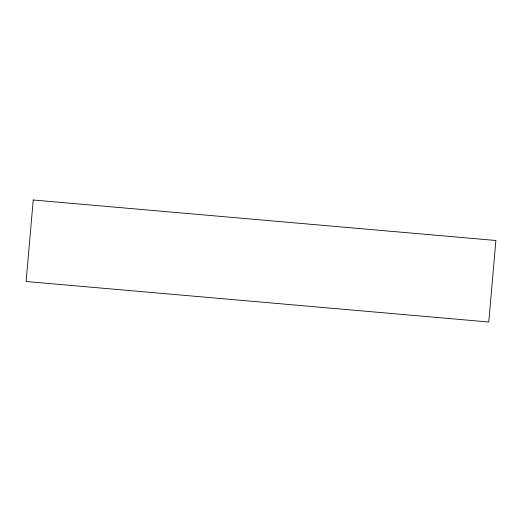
<?xml version="1.0" encoding="UTF-8"?>
<svg xmlns="http://www.w3.org/2000/svg" width="522" height="522" viewBox="0 0 522 522"><rect width="100%" height="100%" fill="white"/><g stroke="black" fill="none" stroke-linecap="round" stroke-linejoin="round"><path stroke-width="0.78" d="M33.232 200.004L26.1 281.515L488.768 321.996L495.9 240.485L33.232 200.004"/></g></svg>
